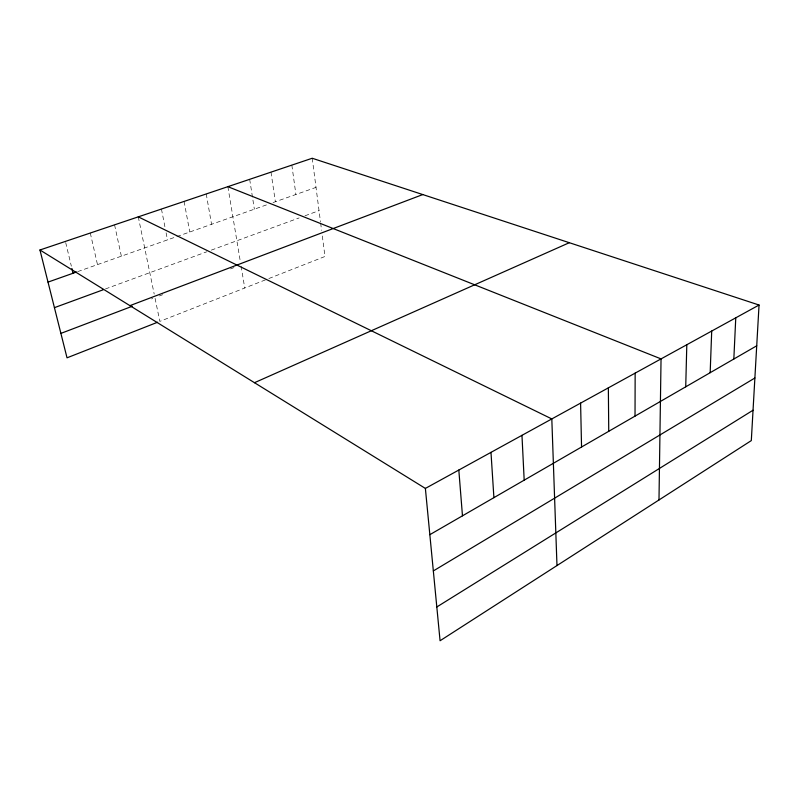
<?xml version="1.0" encoding="UTF-8"?>
<svg xmlns="http://www.w3.org/2000/svg" width="799" height="799" viewBox="0 0 799 799"><rect width="100%" height="100%" fill="white"/><g stroke="black" fill="none" stroke-linecap="round" stroke-linejoin="round"><path stroke-width="0.6" stroke-dasharray="4 3" d="M265.448 279.87L159.83 321.368L154.936 297.647L151.53 298.936M268.834 278.541L324.983 256.479L322.077 234.117M159.381 295.96L162.706 294.691M230.512 268.923L233.977 267.605M105.458 288.938L206.761 251.795M211.286 250.137L299.156 217.917M305.008 215.78L319.031 210.636M77.703 271.61L175.7 236.973M176.869 236.564L267.196 204.644M273.028 202.576L316.014 187.385M65.698 242.586L71.351 266.177M90.287 233.028L97.488 264.619M114.557 224.849L121.358 256.179M138.277 216.859L154.207 294.082M161.448 209.058L165.163 228.025M166.092 232.769L167.48 239.88M184.09 201.428L189.772 232M206.232 193.967L211.565 224.299M227.875 186.676L240.299 261.343M241.108 266.187L244.734 288.01M249.678 179.326L254.362 209.178M270.991 172.145L275.365 201.757M291.845 165.123L295.91 194.497M312.229 158.252L320.479 221.762M320.639 223.001L321.598 230.412"/><path stroke-width="1.2" d="M635.025 416.119L635.155 373.123M658.985 499.974L661.043 358.891L227.875 186.676M685.722 386.826L686.81 344.729M710.171 372.694L711.709 331.046M733.832 359.031L735.769 317.822M759.05 305.028L751.31 440.599L440.069 640.748L425.378 488.419L39.95 249.987L312.229 158.252L759.05 305.028L425.378 488.419M436.813 606.97L753.048 410.217M433.338 570.935L754.885 377.997M429.832 534.681L756.723 345.797M254.482 382.701L569.327 242.706M157.583 322.247L67.026 357.822L39.95 249.987M60.894 333.393L132.225 306.277M129.927 305.647L422.771 194.566M54.432 307.655L103.221 289.767M48.02 282.107L76.534 272.02M138.277 216.859L551.809 418.926L556.983 565.562M71.91 268.534L73.039 273.258M458.816 470.042L462.471 515.824M490.986 452.354L493.902 497.667M521.967 435.325L524.184 480.169M580.593 403.105L581.552 447.021M608.349 387.855L608.748 431.3"/></g></svg>
